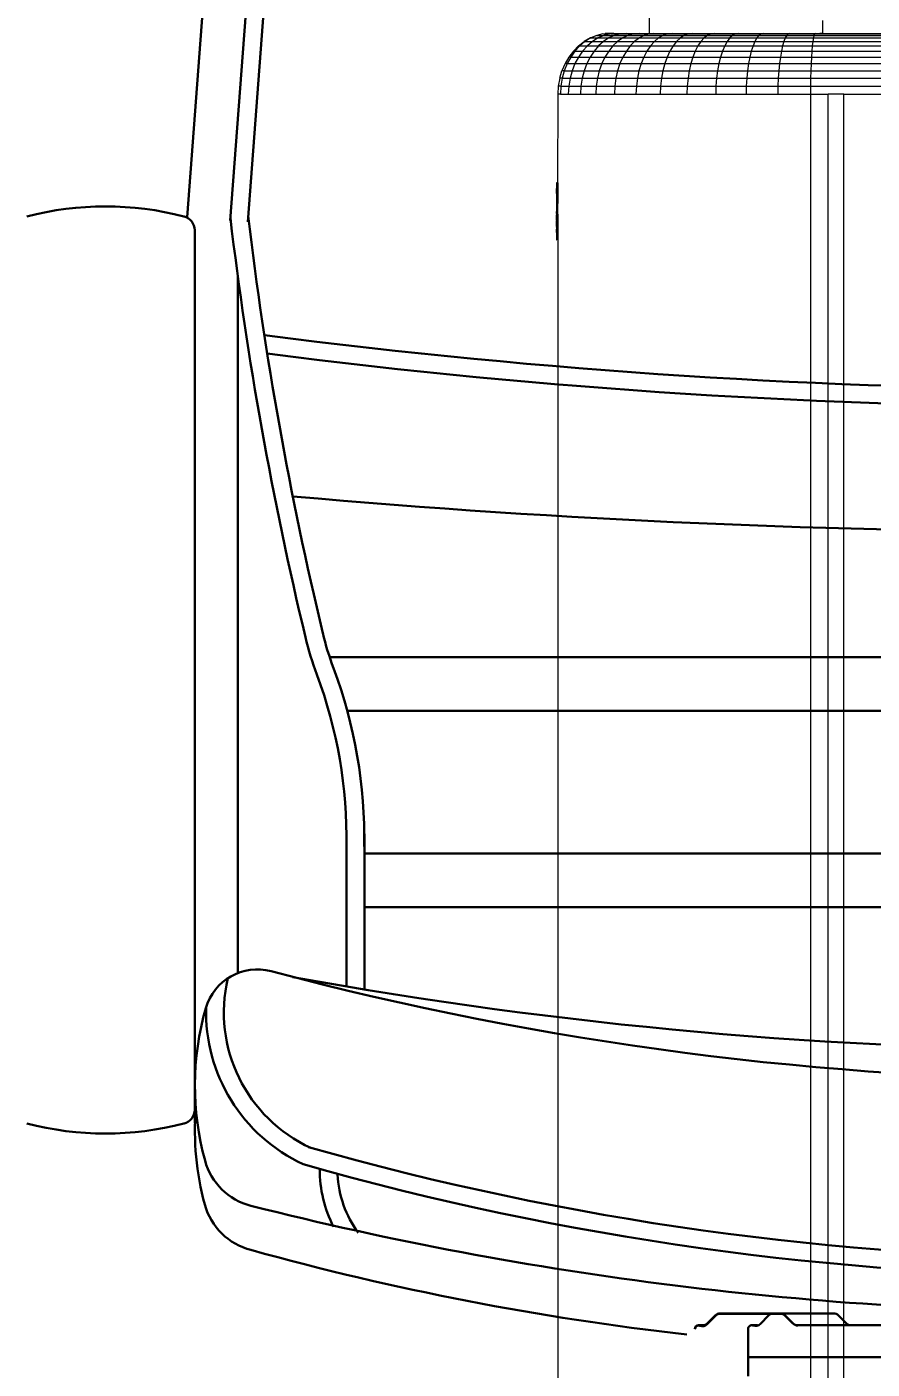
# Model space of a CAD drawing. Header units: millimetres. Extents: x 3552052 to 4144896, y -707811 to -630695.
# Drawn here: x 3696987.8 to 3697224.5, y -691755.3 to -691379.4 of the extents above; entities that cross this region are included whole.
import ezdxf

# ---------------------------------------------------------------- set-up
doc = ezdxf.new("R2010")
doc.units = ezdxf.units.MM
doc.header["$LTSCALE"] = 6
doc.header["$MEASUREMENT"] = 0
doc.layers.get('Defpoints').update_dxf_attribs({"linetype": 'CONTINUOUS', "lineweight": 0})
doc.layers.add('ELE-4M UPS P.SB', color=3, linetype='CONTINUOUS', lineweight=0)
doc.layers.add('EQP', color=6, linetype='CONTINUOUS', lineweight=0)
doc.styles.add('ROMANS', font='romans.shx')
doc.dimstyles.new('AEPL1', dxfattribs={"dimtxt": 100, "dimasz": 75, "dimexe": 25, "dimexo": 50, "dimtad": 0, "dimdec": 0, "dimtxsty": 'ROMANS', "dimcen": 2.5, "dimclrd": 7, "dimclre": 7, "dimclrt": 7, "dimadec": 0, "dimazin": 0, "dimtfac": 1, "dimtdec": 0, "dimtmove": 0, "dimatfit": 3, "dimfxl": 1, "dimlwd": 0, "dimlwe": 0, "dimarcsym": 0})

# ---------------------------------------------------------------- blocks, each defined once
blk = doc.blocks.new('*D188')
at = {"layer": 'Defpoints', "color": 0, "transparency": 16777216}
for p in [(3696598.37, -689428.17), (3697303.87, -689428.17), (3696928.12, -692148.4)]:
    blk.add_point(p, dxfattribs=at)
at = {"layer": 'ELE-4M UPS P.SB', "color": 7, "lineweight": 0, "transparency": 16777216}
for p, q in [((3697253.87, -689428.17), (3696573.37, -689428.17)), ((3696598.37, -689503.17), (3696598.37, -690611.47)), ((3696598.37, -692073.4), (3696598.37, -690965.1)), ((3696878.12, -692148.4), (3696573.37, -692148.4))]:
    blk.add_line(p, q, dxfattribs=at)
at = {"layer": 'ELE-4M UPS P.SB', "color": 7, "transparency": 16777216}
for points in [[(3696585.87, -689503.17), (3696610.87, -689503.17), (3696598.37, -689428.17)], [(3696585.87, -692073.4), (3696610.87, -692073.4), (3696598.37, -692148.4)]]:
    blk.add_solid(points, dxfattribs=at)
at = {"layer": 'ELE-4M UPS P.SB', "color": 7, "lineweight": -3, "transparency": 16777216, "insert": (3696598.37, -690788.28), "char_height": 100, "attachment_point": 5, "rotation": 90, "style": 'ROMANS'}
blk.add_mtext('2720', dxfattribs=at)
blk = doc.blocks.new('Philips+Ultrasound+fr')
at = {"layer": 'EQP'}
for p, q in [((-13.583, 1.564), (-13.583, 4.36)), ((-8.985, 1.564), (-8.985, 1.908)), ((-15.149, 1.442), (-15.311, 1.349)), ((-15.14, 1.442), (-15.291, 1.349)), ((-15.14, 1.442), (-15.149, 1.442)), ((-14.978, 1.509), (-15.14, 1.442)), ((-15.14, 1.442), (-14.941, 1.442)), ((-14.941, 1.442), (-15.09, 1.349)), ((-14.815, 1.55), (-14.978, 1.509)), ((-14.978, 1.509), (-14.784, 1.509)), ((-14.784, 1.509), (-14.941, 1.442)), ((-14.941, 1.442), (-14.656, 1.442)), ((-14.815, 1.55), (-14.755, 1.55)), ((-14.656, 1.442), (-14.799, 1.349)), ((-14.621, 1.55), (-14.784, 1.509)), ((-14.784, 1.509), (-14.506, 1.509)), ((-14.709, 1.564), (-14.755, 1.564)), ((-14.755, 1.564), (-14.755, 1.55)), ((-14.709, 1.557), (-14.755, 1.55)), ((-14.709, 1.55), (-14.755, 1.55)), ((-14.709, 1.55), (-14.529, 1.564)), ((-14.647, 1.564), (-14.709, 1.564)), ((-14.709, 1.564), (-14.709, 1.557)), ((-14.647, 1.564), (-14.709, 1.557)), ((-14.709, 1.55), (-14.529, 1.564)), ((-14.709, 1.557), (-14.709, 1.55)), ((-14.709, 1.55), (-14.621, 1.55)), ((-14.506, 1.509), (-14.656, 1.442)), ((-14.656, 1.442), (-14.291, 1.442)), ((-14.529, 1.564), (-14.647, 1.564)), ((-14.595, 1.55), (-14.621, 1.55)), ((-14.595, 1.55), (-14.456, 1.564)), ((-14.595, 1.55), (-14.415, 1.564)), ((-14.595, 1.55), (-14.35, 1.55)), ((-14.529, 1.564), (-14.456, 1.564)), ((-14.529, 1.564), (-13.583, 1.564)), ((-14.35, 1.55), (-14.506, 1.509)), ((-14.506, 1.509), (-14.149, 1.509)), ((-14.456, 1.564), (-14.192, 1.564)), ((-14.291, 1.442), (-14.425, 1.349)), ((-14.192, 1.564), (-14.35, 1.55)), ((-14.35, 1.55), (-14.003, 1.55)), ((-14.149, 1.509), (-14.291, 1.442)), ((-14.291, 1.442), (-13.85, 1.442)), ((-14.192, 1.564), (-13.854, 1.564)), ((-14.003, 1.55), (-14.149, 1.509)), ((-14.149, 1.509), (-13.719, 1.509)), ((-13.854, 1.564), (-14.003, 1.55)), ((-14.003, 1.55), (-13.583, 1.55)), ((-13.85, 1.442), (-13.974, 1.349)), ((-13.854, 1.564), (-13.583, 1.564)), ((-13.719, 1.509), (-13.85, 1.442)), ((-13.85, 1.442), (-13.339, 1.442)), ((-13.583, 1.55), (-13.719, 1.509)), ((-13.719, 1.509), (-13.22, 1.509)), ((-13.583, 1.55), (-13.583, 1.564)), ((-13.471, 1.564), (-13.583, 1.55)), ((-13.583, 1.564), (-13.471, 1.564)), ((-13.583, 1.55), (-13.096, 1.55)), ((-13.471, 1.564), (-12.971, 1.564)), ((-13.339, 1.442), (-13.451, 1.349)), ((-13.22, 1.509), (-13.339, 1.442)), ((-13.339, 1.442), (-12.763, 1.442)), ((-13.096, 1.55), (-13.22, 1.509)), ((-13.22, 1.509), (-12.658, 1.509)), ((-12.971, 1.564), (-13.096, 1.55)), ((-13.096, 1.55), (-12.549, 1.55)), ((-12.971, 1.564), (-12.438, 1.564)), ((-12.763, 1.442), (-12.863, 1.349)), ((-12.658, 1.509), (-12.763, 1.442)), ((-12.763, 1.442), (-12.132, 1.442)), ((-12.549, 1.55), (-12.658, 1.509)), ((-12.658, 1.509), (-12.042, 1.509)), ((-12.438, 1.564), (-12.549, 1.55)), ((-12.549, 1.55), (-11.948, 1.55)), ((-12.438, 1.564), (-11.853, 1.564)), ((-12.132, 1.442), (-12.217, 1.349)), ((-12.042, 1.509), (-12.132, 1.442)), ((-12.132, 1.442), (-11.452, 1.442)), ((-11.948, 1.55), (-12.042, 1.509)), ((-12.042, 1.509), (-11.378, 1.509)), ((-11.853, 1.564), (-11.948, 1.55)), ((-11.948, 1.55), (-11.301, 1.55)), ((-11.853, 1.564), (-11.223, 1.564)), ((-11.452, 1.442), (-11.522, 1.349)), ((-11.378, 1.509), (-11.452, 1.442)), ((-11.452, 1.442), (-10.732, 1.442)), ((-11.301, 1.55), (-11.378, 1.509)), ((-11.378, 1.509), (-10.675, 1.509)), ((-11.223, 1.564), (-11.301, 1.55)), ((-11.301, 1.55), (-10.616, 1.55)), ((-11.223, 1.564), (-10.556, 1.564)), ((-10.732, 1.442), (-10.786, 1.349)), ((-10.675, 1.509), (-10.732, 1.442)), ((-10.732, 1.442), (-9.982, 1.442)), ((-10.616, 1.55), (-10.675, 1.509)), ((-10.675, 1.509), (-9.943, 1.509)), ((-10.556, 1.564), (-10.616, 1.55)), ((-10.616, 1.55), (-9.902, 1.55)), ((-10.556, 1.564), (-9.861, 1.564)), ((-9.982, 1.442), (-10.019, 1.349)), ((-9.943, 1.509), (-9.982, 1.442)), ((-9.982, 1.442), (-9.237, 1.442)), ((-9.902, 1.55), (-9.943, 1.509)), ((-9.943, 1.509), (-9.222, 1.509)), ((-9.861, 1.564), (-9.902, 1.55)), ((-9.902, 1.55), (-9.205, 1.55)), ((-9.861, 1.564), (-9.189, 1.564)), ((-9.237, 1.442), (-9.252, 1.349)), ((-9.222, 1.509), (-9.237, 1.442)), ((-9.237, 1.442), (6.665, 1.442)), ((-9.205, 1.55), (-9.222, 1.509)), ((-9.222, 1.509), (6.66, 1.509)), ((-9.189, 1.564), (-9.205, 1.55)), ((-9.205, 1.55), (-9.069, 1.55)), ((-9.189, 1.564), (-9.069, 1.564)), ((-9.069, 1.564), (-9.069, 1.55)), ((-8.985, 1.564), (-9.069, 1.564)), ((-9.069, 1.55), (-8.985, 1.55)), ((-8.985, 1.55), (-8.985, 1.564)), ((-8.985, 1.564), (-5.476, 1.564)), ((-8.985, 1.564), (-0.902, 1.564)), ((-8.985, 1.55), (-5.499, 1.55)), ((-15.598, 1.094), (-15.718, 0.936)), ((-15.559, 1.094), (-15.67, 0.936)), ((-15.462, 1.233), (-15.598, 1.094)), ((-15.559, 1.094), (-15.598, 1.094)), ((-15.431, 1.233), (-15.559, 1.094)), ((-15.559, 1.094), (-15.354, 1.094)), ((-15.354, 1.094), (-15.464, 0.936)), ((-15.462, 1.233), (-15.311, 1.349)), ((-15.431, 1.233), (-15.462, 1.233)), ((-15.291, 1.349), (-15.431, 1.233)), ((-15.431, 1.233), (-15.228, 1.233)), ((-15.228, 1.233), (-15.354, 1.094)), ((-15.354, 1.094), (-15.051, 1.094)), ((-15.291, 1.349), (-15.311, 1.349)), ((-15.291, 1.349), (-15.09, 1.349)), ((-15.09, 1.349), (-15.228, 1.233)), ((-15.228, 1.233), (-14.931, 1.233)), ((-15.051, 1.094), (-15.157, 0.936)), ((-15.09, 1.349), (-14.799, 1.349)), ((-14.931, 1.233), (-15.051, 1.094)), ((-15.051, 1.094), (-14.663, 1.094)), ((-14.799, 1.349), (-14.931, 1.233)), ((-14.931, 1.233), (-14.55, 1.233)), ((-14.799, 1.349), (-14.425, 1.349)), ((-14.663, 1.094), (-14.762, 0.936)), ((-14.55, 1.233), (-14.663, 1.094)), ((-14.663, 1.094), (-14.194, 1.094)), ((-14.425, 1.349), (-14.55, 1.233)), ((-14.55, 1.233), (-14.09, 1.233)), ((-14.425, 1.349), (-13.974, 1.349)), ((-14.194, 1.094), (-14.286, 0.936)), ((-14.09, 1.233), (-14.194, 1.094)), ((-14.194, 1.094), (-13.651, 1.094)), ((-13.974, 1.349), (-14.09, 1.233)), ((-14.09, 1.233), (-13.556, 1.233)), ((-13.974, 1.349), (-13.451, 1.349)), ((-13.651, 1.094), (-13.734, 0.936)), ((-13.556, 1.233), (-13.651, 1.094)), ((-13.651, 1.094), (-13.04, 1.094)), ((-13.451, 1.349), (-13.556, 1.233)), ((-13.556, 1.233), (-12.956, 1.233)), ((-13.451, 1.349), (-12.863, 1.349)), ((-13.04, 1.094), (-13.114, 0.936)), ((-12.956, 1.233), (-13.04, 1.094)), ((-13.04, 1.094), (-12.369, 1.094)), ((-12.863, 1.349), (-12.956, 1.233)), ((-12.956, 1.233), (-12.297, 1.233)), ((-12.863, 1.349), (-12.217, 1.349)), ((-12.369, 1.094), (-12.432, 0.936)), ((-12.297, 1.233), (-12.369, 1.094)), ((-12.369, 1.094), (-11.647, 1.094)), ((-12.217, 1.349), (-12.297, 1.233)), ((-12.297, 1.233), (-11.587, 1.233)), ((-12.217, 1.349), (-11.522, 1.349)), ((-11.647, 1.094), (-11.699, 0.936)), ((-11.587, 1.233), (-11.647, 1.094)), ((-11.647, 1.094), (-10.882, 1.094)), ((-11.522, 1.349), (-11.587, 1.233)), ((-11.587, 1.233), (-10.836, 1.233)), ((-11.522, 1.349), (-10.786, 1.349)), ((-10.882, 1.094), (-10.922, 0.936)), ((-10.836, 1.233), (-10.882, 1.094)), ((-10.882, 1.094), (-10.085, 1.094)), ((-10.786, 1.349), (-10.836, 1.233)), ((-10.836, 1.233), (-10.054, 1.233)), ((-10.786, 1.349), (-10.019, 1.349)), ((-10.085, 1.094), (-10.112, 0.936)), ((-10.054, 1.233), (-10.085, 1.094)), ((-10.085, 1.094), (-9.278, 1.094)), ((-10.019, 1.349), (-10.054, 1.233)), ((-10.054, 1.233), (-9.266, 1.233)), ((-10.019, 1.349), (-9.252, 1.349)), ((-9.278, 1.094), (-9.289, 0.936)), ((-9.266, 1.233), (-9.278, 1.094)), ((-9.278, 1.094), (6.679, 1.094)), ((-9.252, 1.349), (-9.266, 1.233)), ((-9.266, 1.233), (6.675, 1.233)), ((-9.252, 1.349), (6.67, 1.349)), ((-15.82, 0.761), (-15.901, 0.573)), ((-15.765, 0.761), (-15.841, 0.573)), ((-15.718, 0.936), (-15.82, 0.761)), ((-15.765, 0.761), (-15.82, 0.761)), ((-15.67, 0.936), (-15.765, 0.761)), ((-15.765, 0.761), (-15.557, 0.761)), ((-15.67, 0.936), (-15.718, 0.936)), ((-15.67, 0.936), (-15.464, 0.936)), ((-15.557, 0.761), (-15.632, 0.573)), ((-15.464, 0.936), (-15.557, 0.761)), ((-15.557, 0.761), (-15.246, 0.761)), ((-15.464, 0.936), (-15.157, 0.936)), ((-15.246, 0.761), (-15.317, 0.573)), ((-15.157, 0.936), (-15.246, 0.761)), ((-15.246, 0.761), (-14.846, 0.761)), ((-15.157, 0.936), (-14.762, 0.936)), ((-14.846, 0.761), (-14.914, 0.573)), ((-14.762, 0.936), (-14.846, 0.761)), ((-14.846, 0.761), (-14.364, 0.761)), ((-14.762, 0.936), (-14.286, 0.936)), ((-14.364, 0.761), (-14.426, 0.573)), ((-14.286, 0.936), (-14.364, 0.761)), ((-14.364, 0.761), (-13.805, 0.761)), ((-14.286, 0.936), (-13.734, 0.936)), ((-13.805, 0.761), (-13.862, 0.573)), ((-13.734, 0.936), (-13.805, 0.761)), ((-13.805, 0.761), (-13.176, 0.761)), ((-13.734, 0.936), (-13.114, 0.936)), ((-13.176, 0.761), (-13.226, 0.573)), ((-13.114, 0.936), (-13.176, 0.761)), ((-13.176, 0.761), (-12.486, 0.761)), ((-13.114, 0.936), (-12.432, 0.936)), ((-12.486, 0.761), (-12.529, 0.573)), ((-12.432, 0.936), (-12.486, 0.761)), ((-12.486, 0.761), (-11.743, 0.761)), ((-12.432, 0.936), (-11.699, 0.936)), ((-11.743, 0.761), (-11.778, 0.573)), ((-11.699, 0.936), (-11.743, 0.761)), ((-11.743, 0.761), (-10.956, 0.761)), ((-11.699, 0.936), (-10.922, 0.936)), ((-10.956, 0.761), (-10.983, 0.573)), ((-10.922, 0.936), (-10.956, 0.761)), ((-10.956, 0.761), (-10.136, 0.761)), ((-10.922, 0.936), (-10.112, 0.936)), ((-10.136, 0.761), (-10.154, 0.573)), ((-10.112, 0.936), (-10.136, 0.761)), ((-10.136, 0.761), (-9.298, 0.761)), ((-10.112, 0.936), (-9.289, 0.936)), ((-9.298, 0.761), (-9.306, 0.573)), ((-9.289, 0.936), (-9.298, 0.761)), ((-9.298, 0.761), (6.686, 0.761)), ((-9.289, 0.936), (6.683, 0.936)), ((-15.96, 0.373), (-15.998, 0.166)), ((-15.96, 0.373), (-15.901, 0.573)), ((-15.896, 0.373), (-15.96, 0.373)), ((-15.896, 0.373), (-15.931, 0.166)), ((-15.841, 0.573), (-15.901, 0.573)), ((-15.841, 0.573), (-15.896, 0.373)), ((-15.896, 0.373), (-15.686, 0.373)), ((-15.841, 0.573), (-15.632, 0.573)), ((-15.686, 0.373), (-15.72, 0.166)), ((-15.632, 0.573), (-15.686, 0.373)), ((-15.686, 0.373), (-15.37, 0.373)), ((-15.632, 0.573), (-15.317, 0.573)), ((-15.37, 0.373), (-15.402, 0.166)), ((-15.317, 0.573), (-15.37, 0.373)), ((-15.37, 0.373), (-14.963, 0.373)), ((-15.317, 0.573), (-14.914, 0.573)), ((-14.963, 0.373), (-14.994, 0.166)), ((-14.914, 0.573), (-14.963, 0.373)), ((-14.963, 0.373), (-14.472, 0.373)), ((-14.914, 0.573), (-14.426, 0.573)), ((-14.472, 0.373), (-14.501, 0.166)), ((-14.426, 0.573), (-14.472, 0.373)), ((-14.472, 0.373), (-13.903, 0.373)), ((-14.426, 0.573), (-13.862, 0.573)), ((-13.903, 0.373), (-13.929, 0.166)), ((-13.862, 0.573), (-13.903, 0.373)), ((-13.903, 0.373), (-13.263, 0.373)), ((-13.862, 0.573), (-13.226, 0.573)), ((-13.263, 0.373), (-13.286, 0.166)), ((-13.226, 0.573), (-13.263, 0.373)), ((-13.263, 0.373), (-12.56, 0.373)), ((-13.226, 0.573), (-12.529, 0.573)), ((-12.56, 0.373), (-12.58, 0.166)), ((-12.529, 0.573), (-12.56, 0.373)), ((-12.56, 0.373), (-11.804, 0.373)), ((-12.529, 0.573), (-11.778, 0.573)), ((-11.804, 0.373), (-11.82, 0.166)), ((-11.778, 0.573), (-11.804, 0.373)), ((-11.804, 0.373), (-11.003, 0.373)), ((-11.778, 0.573), (-10.983, 0.573)), ((-11.003, 0.373), (-11.015, 0.166)), ((-10.983, 0.573), (-11.003, 0.373)), ((-11.003, 0.373), (-10.168, 0.373)), ((-10.983, 0.573), (-10.154, 0.573)), ((-10.168, 0.373), (-10.176, 0.166)), ((-10.154, 0.573), (-10.168, 0.373)), ((-10.168, 0.373), (-9.311, 0.373)), ((-10.154, 0.573), (-9.306, 0.573)), ((-9.311, 0.373), (-9.315, 0.166)), ((-9.306, 0.573), (-9.311, 0.373)), ((-9.311, 0.373), (6.69, 0.373)), ((-9.306, 0.573), (6.688, 0.573)), ((-15.998, 0.166), (-16.012, -0.044)), ((-15.931, 0.166), (-15.998, 0.166)), ((-15.931, 0.166), (-15.944, -0.044)), ((-15.931, 0.166), (-15.72, 0.166)), ((-15.72, 0.166), (-15.733, -0.044)), ((-15.72, 0.166), (-15.402, 0.166)), ((-15.402, 0.166), (-15.414, -0.044)), ((-15.402, 0.166), (-14.994, 0.166)), ((-14.994, 0.166), (-15.005, -0.044)), ((-14.994, 0.166), (-14.501, 0.166)), ((-14.501, 0.166), (-14.511, -0.044)), ((-14.501, 0.166), (-13.929, 0.166)), ((-13.929, 0.166), (-13.939, -0.044)), ((-13.929, 0.166), (-13.286, 0.166)), ((-13.286, 0.166), (-13.295, -0.044)), ((-13.286, 0.166), (-12.58, 0.166)), ((-12.58, 0.166), (-12.587, -0.044)), ((-12.58, 0.166), (-11.82, 0.166)), ((-11.82, 0.166), (-11.826, -0.044)), ((-11.82, 0.166), (-11.015, 0.166)), ((-11.015, 0.166), (-11.02, -0.044)), ((-11.015, 0.166), (-10.176, 0.166)), ((-10.176, 0.166), (-10.18, -0.044)), ((-10.176, 0.166), (-9.315, 0.166)), ((-9.315, 0.166), (-9.316, -0.044)), ((-9.315, 0.166), (6.691, 0.166)), ((-16.012, -0.044), (-16.017, -2.403)), ((-15.944, -0.044), (-16.012, -0.044)), ((-15.944, -0.044), (-15.733, -0.044)), ((-15.733, -0.044), (-15.414, -0.044)), ((-15.414, -0.044), (-15.005, -0.044)), ((-15.005, -0.044), (-14.511, -0.044)), ((-14.511, -0.044), (-13.939, -0.044)), ((-13.939, -0.044), (-13.295, -0.044)), ((-13.295, -0.044), (-12.587, -0.044)), ((-12.587, -0.044), (-11.826, -0.044)), ((-11.826, -0.044), (-11.02, -0.044)), ((-11.02, -0.044), (-10.18, -0.044)), ((-10.18, -0.044), (-9.316, -0.044)), ((-9.316, -0.044), (-9.316, -48)), ((-9.316, -0.044), (-8.844, -0.044)), ((-8.844, -48), (-8.844, -0.044)), ((-8.426, -0.044), (-8.844, -0.044)), ((-8.426, -0.044), (6.622, -0.044)), ((-8.426, -48), (-8.426, -0.044)), ((-16.04, -2.403), (-16.046, -2.403)), ((-16.046, -2.403), (-16.046, -2.682)), ((-16.042, -2.682), (-16.04, -2.403)), ((-16.034, -2.453), (-16.034, -2.399)), ((-16.033, -2.499), (-16.034, -2.453)), ((-16.027, -2.457), (-16.028, -2.519)), ((-16.026, -2.422), (-16.027, -2.457)), ((-16.024, -2.403), (-16.026, -2.422)), ((-16.026, -2.422), (-16.021, -2.403)), ((-16.021, -2.403), (-16.024, -2.403)), ((-16.017, -2.945), (-16.017, -2.403)), ((-16.013, -2.403), (-16.013, -2.945)), ((-16.046, -2.682), (-16.042, -2.682)), ((-16.028, -2.629), (-16.042, -2.925)), ((-16.042, -2.682), (-16.042, -2.925)), ((-16.033, -2.535), (-16.033, -2.499)), ((-16.028, -2.519), (-16.033, -2.535)), ((-16.033, -2.563), (-16.033, -2.535)), ((-16.032, -2.592), (-16.033, -2.563)), ((-16.026, -2.799), (-16.033, -2.842)), ((-16.033, -2.842), (-16.029, -2.854)), ((-16.031, -2.6), (-16.032, -2.592)), ((-16.031, -2.6), (-16.028, -2.629)), ((-16.026, -2.729), (-16.029, -2.771)), ((-16.026, -2.799), (-16.029, -2.771)), ((-16.029, -2.854), (-16.026, -2.799)), ((-16.028, -2.629), (-16.024, -2.679)), ((-16.026, -2.729), (-16.025, -2.696)), ((-16.025, -2.683), (-16.024, -2.679)), ((-16.025, -2.696), (-16.025, -2.683)), ((-16.045, -3.011), (-16.046, -3.075)), ((-16.046, -3.075), (-16.046, -3.158)), ((-16.042, -3.193), (-16.046, -3.158)), ((-16.044, -2.945), (-16.045, -2.972)), ((-16.045, -2.972), (-16.045, -3.011)), ((-16.042, -2.929), (-16.044, -2.945)), ((-16.043, -3.203), (-16.042, -3.193)), ((-16.041, -3.206), (-16.043, -3.203)), ((-16.042, -2.929), (-16.042, -2.925)), ((-16.027, -2.891), (-16.03, -2.944)), ((-16.027, -3.006), (-16.03, -2.944)), ((-16.027, -3.141), (-16.03, -3.144)), ((-16.03, -3.144), (-16.03, -3.245)), ((-16.029, -2.854), (-16.027, -2.891)), ((-16.027, -3.141), (-16.027, -3.006)), ((-16.013, -2.945), (-16.017, -2.945)), ((-16.017, -2.945), (-16.017, -3.227)), ((-16.046, -3.26), (-16.043, -3.246)), ((-16.044, -3.306), (-16.046, -3.26)), ((-16.046, -3.382), (-16.044, -3.347)), ((-16.046, -3.382), (-16.044, -3.395)), ((-16.046, -3.493), (-16.044, -3.395)), ((-16.043, -3.56), (-16.046, -3.493)), ((-16.046, -3.493), (-16.04, -3.537)), ((-16.044, -3.347), (-16.044, -3.306)), ((-16.044, -3.395), (-16.039, -3.501)), ((-16.043, -3.218), (-16.041, -3.206)), ((-16.04, -3.234), (-16.043, -3.218)), ((-16.043, -3.246), (-16.04, -3.234)), ((-16.04, -3.537), (-16.043, -3.56)), ((-16.039, -3.501), (-16.04, -3.537)), ((-16.03, -3.245), (-16.027, -3.276)), ((-16.027, -3.276), (-16.03, -3.341)), ((-16.03, -3.341), (-16.027, -3.389)), ((-16.027, -3.389), (-16.029, -3.43)), ((-16.029, -3.43), (-16.026, -3.48)), ((-16.026, -3.48), (-16.029, -3.515)), ((-16.026, -3.548), (-16.029, -3.515)), ((-16.025, -3.586), (-16.026, -3.548)), ((-16.017, -3.883), (-16.017, -3.227)), ((-16.017, -3.227), (-16.013, -3.227)), ((-16.017, -3.227), (-16.013, -3.883)), ((-16.013, -3.227), (-16.013, -3.883)), ((-16.043, -3.592), (-16.046, -3.596)), ((-16.041, -3.613), (-16.046, -3.596)), ((-16.042, -3.627), (-16.046, -3.688)), ((-16.046, -3.688), (-16.045, -3.766)), ((-16.045, -3.766), (-16.045, -3.829)), ((-16.045, -3.829), (-16.044, -3.875)), ((-16.044, -3.875), (-16.041, -3.886)), ((-16.043, -3.56), (-16.04, -3.579)), ((-16.04, -3.579), (-16.043, -3.592)), ((-16.041, -3.886), (-16.043, -3.904)), ((-16.043, -3.904), (-16.042, -3.914)), ((-16.041, -3.613), (-16.042, -3.627)), ((-16.039, -3.825), (-16.042, -3.627)), ((-16.042, -3.914), (-16.041, -3.907)), ((-16.041, -3.613), (-16.036, -3.625)), ((-16.041, -3.886), (-16.038, -3.883)), ((-16.041, -3.907), (-16.041, -3.886)), ((-16.036, -3.625), (-16.039, -3.825)), ((-16.039, -3.825), (-16.038, -3.883)), ((-16.038, -3.883), (-16.031, -3.883)), ((-16.023, -3.606), (-16.031, -3.625)), ((-16.031, -3.625), (-16.028, -3.659)), ((-16.031, -3.883), (-16.026, -3.862)), ((-16.028, -3.659), (-16.028, -3.766)), ((-16.028, -3.766), (-16.027, -3.827)), ((-16.027, -3.827), (-16.026, -3.862)), ((-16.026, -3.862), (-16.024, -3.883)), ((-16.025, -3.601), (-16.025, -3.586)), ((-16.023, -3.606), (-16.025, -3.601)), ((-16.024, -3.883), (-16.021, -3.883)), ((-16.021, -3.883), (-16.023, -3.606)), ((-16.013, -3.883), (-16.012, -48))]:
    blk.add_line(p, q, dxfattribs=at)

msp = doc.modelspace()

# ---------------------------------------------------------------- linework, layer by layer
at = {"layer": 'EQP', "color": 7, "lineweight": 30}
for p, q in [((3697032.73, -691432.68), (3697052.73, -691168.01)), ((3697044.78, -691433.59), (3697064.78, -691168.92)), ((3697049.68, -691433.96), (3697069.68, -691169.29)), ((3697034.84, -691686.32), (3697034.84, -691436.36)), ((3697046.92, -691644.38), (3697046.92, -691449.37)), ((3697072.62, -691555.9), (3697289.86, -691555.9)), ((3697077.54, -691570.9), (3697289.86, -691570.9)), ((3697077.34, -691648.31), (3697077.34, -691608.11)), ((3697082.34, -691649.2), (3697082.34, -691605.41)), ((3697082.34, -691610.9), (3697289.86, -691610.9)), ((3697082.34, -691625.9), (3697289.86, -691625.9)), ((3697182.02, -691739.7), (3697198.77, -691739.7)), ((3697213.7, -691739.7), (3697196.96, -691739.7)), ((3697175.89, -691743.01), (3697177.05, -691743.01)), ((3697177.51, -691743.1), (3697175.92, -691743.11)), ((3697180.65, -691740.37), (3697178.34, -691742.69)), ((3697180.61, -691740.29), (3697178.47, -691742.43)), ((3697198.79, -691739.77), (3697182.06, -691739.79)), ((3697192.41, -691743.01), (3697190.82, -691743.01)), ((3697195.55, -691740.29), (3697193.24, -691742.6)), ((3697200.18, -691740.29), (3697202.32, -691742.43)), ((3697200.21, -691740.36), (3697202.35, -691742.5)), ((3697203.73, -691743.01), (3697289.86, -691743.01)), ((3697215.11, -691740.29), (3697217.25, -691742.43)), ((3697189.82, -691757.28), (3697189.82, -691744.01)), ((3697389.82, -691751.93), (3697189.82, -691751.93))]:
    msp.add_line(p, q, dxfattribs=at)
for centre, radius, start, end in [((3697009.83, -691517.5), 87.82, 75.4893, 104.5077), ((3697030.84, -691436.36), 4, 0, 75.4893), ((3698056.95, -691312.33), 1019.28, 186.79626, 193.50223), ((3698056.95, -691312.33), 1014.28, 186.79626, 193.50223), ((3697547.32, -691534.35), 520.08, 170.1377, 170.1629), ((3697289.84, -689643.89), 1837.01, 262.63459, 270.00069), ((3697289.84, -689642.32), 1843.58, 262.68613, 270.00068), ((3697289.85, -688926.95), 2593.95, 264.96735, 270.00029), ((3697153.35, -691529.3), 90, 193.5022, 200.4706), ((3697153.35, -691529.3), 85, 193.5022, 200.4706), ((3696945.83, -691606.77), 136.51, 359.0747, 20.4706), ((3696945.83, -691606.77), 131.51, 359.0747, 20.4706), ((3697052.35, -691658.36), 15, 74.8311, 164.0107), ((3697289.12, -690767.13), 907.15, 255.12687, 270.04806), ((3697288.8, -690398.62), 1267.28, 259.70382, 270.04845), ((3697084.88, -691655.33), 41.87, 166.8829, 245.2169), ((3697113.63, -691675.92), 78.74, 164.0107, 195.4595), ((3697084.88, -691655.33), 46.87, 178.2358, 245.2169), ((3697547.32, -691584.66), 520.08, 189.8371, 189.8623), ((3697030.84, -691682.65), 4, 284.5107, 0), ((3697113.64, -691688.51), 78.74, 175.4676, 195.2426), ((3697009.83, -691601.5), 87.82, 255.4923, 284.5107), ((3697289.83, -690910.22), 814.06, 254.09187, 270.00231), ((3697055.08, -691692.11), 18, 195.4595, 255.5206), ((3697289.83, -690910.25), 819.04, 254.08452, 270.0023), ((3697104.64, -691699.46), 34.8, 179.7122, 207.3725), ((3697104.64, -691699.46), 29.8, 182.5167, 216.2611), ((3697055.03, -691704.48), 18, 195.2426, 255.7271), ((3697289.33, -690766.23), 973.06, 255.79681, 270.03597), ((3697261.49, -690961.15), 789.47, 254.50577, 263.53762), ((3697182.02, -691741.7), 2, 90, 135), ((3697196.96, -691741.7), 2, 90, 135), ((3697198.77, -691741.7), 2, 45, 90), ((3697213.7, -691741.7), 2, 45, 90), ((3697175.89, -691744.01), 1, 90, 180), ((3697175.92, -691744.11), 1, 70.5819, 180.0531), ((3697176.92, -691741.28), 2, 250.5819, 315.0531), ((3697177.05, -691741.01), 2, 270, 315), ((3697182.06, -691741.79), 2, 90.0531, 135.0531), ((3697190.82, -691744.01), 1, 70.5288, 180), ((3697191.82, -691741.19), 2, 250.5288, 315), ((3697198.79, -691741.77), 2, 45.0531, 90.0531), ((3697203.73, -691741.01), 2, 225, 270), ((3697203.76, -691741.08), 2, 225.0531, 270.0531), ((3697218.66, -691741.01), 2, 225, 270)]:
    msp.add_arc(centre, radius, start, end, dxfattribs=at)

# ---------------------------------------------------------------- block references
at = {"layer": 'EQP', "lineweight": -3, "xscale": 10.563337682935, "yscale": 10.563337682935, "zscale": 10.563337682935}
msp.add_blockref('Philips+Ultrasound+fr', (3697305.65, -691397.74), dxfattribs=at)

# ---------------------------------------------------------------- dimensions: what is measured, and where the dimension line sits
at = {"layer": 'ELE-4M UPS P.SB', "color": 0, "lineweight": -3}
dim = msp.add_linear_dim(base=(3696598.37, -689428.17), p1=(3696928.12, -692148.4), p2=(3697303.87, -689428.17), angle=90, dimstyle='AEPL1', dxfattribs=at)
dim.commit()
dim.dimension.update_dxf_attribs({"geometry": '*D188', "text_midpoint": (3696598.37, -690788.28)})

doc.saveas('drawing.dxf')
